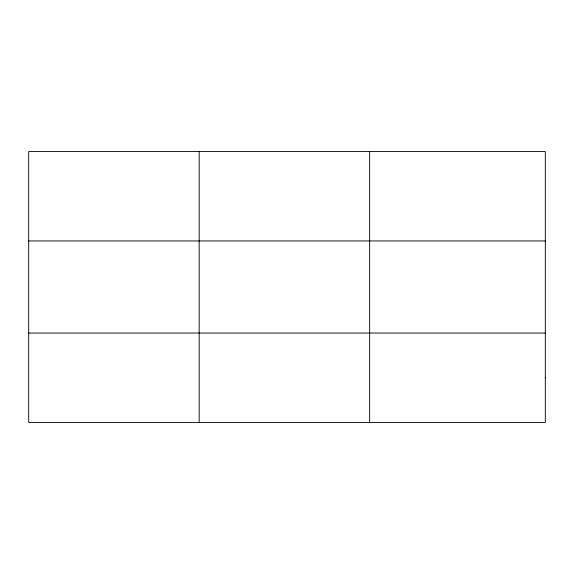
<?xml version="1.0" encoding="UTF-8"?>
<svg xmlns="http://www.w3.org/2000/svg" width="574" height="574" viewBox="0 0 574 574"><rect width="100%" height="100%" fill="white"/><g stroke="black" fill="none" stroke-linecap="round" stroke-linejoin="round"><path stroke-width="0.86" d="M199.178 422.435L199.178 151.565M369.656 422.435L369.656 151.565M28.7 240.951L545.3 240.951M28.7 333.049L545.3 333.049M545.3 377.742L545.3 422.435L28.7 422.435L28.7 151.565L545.3 151.565L545.3 377.742"/></g></svg>
